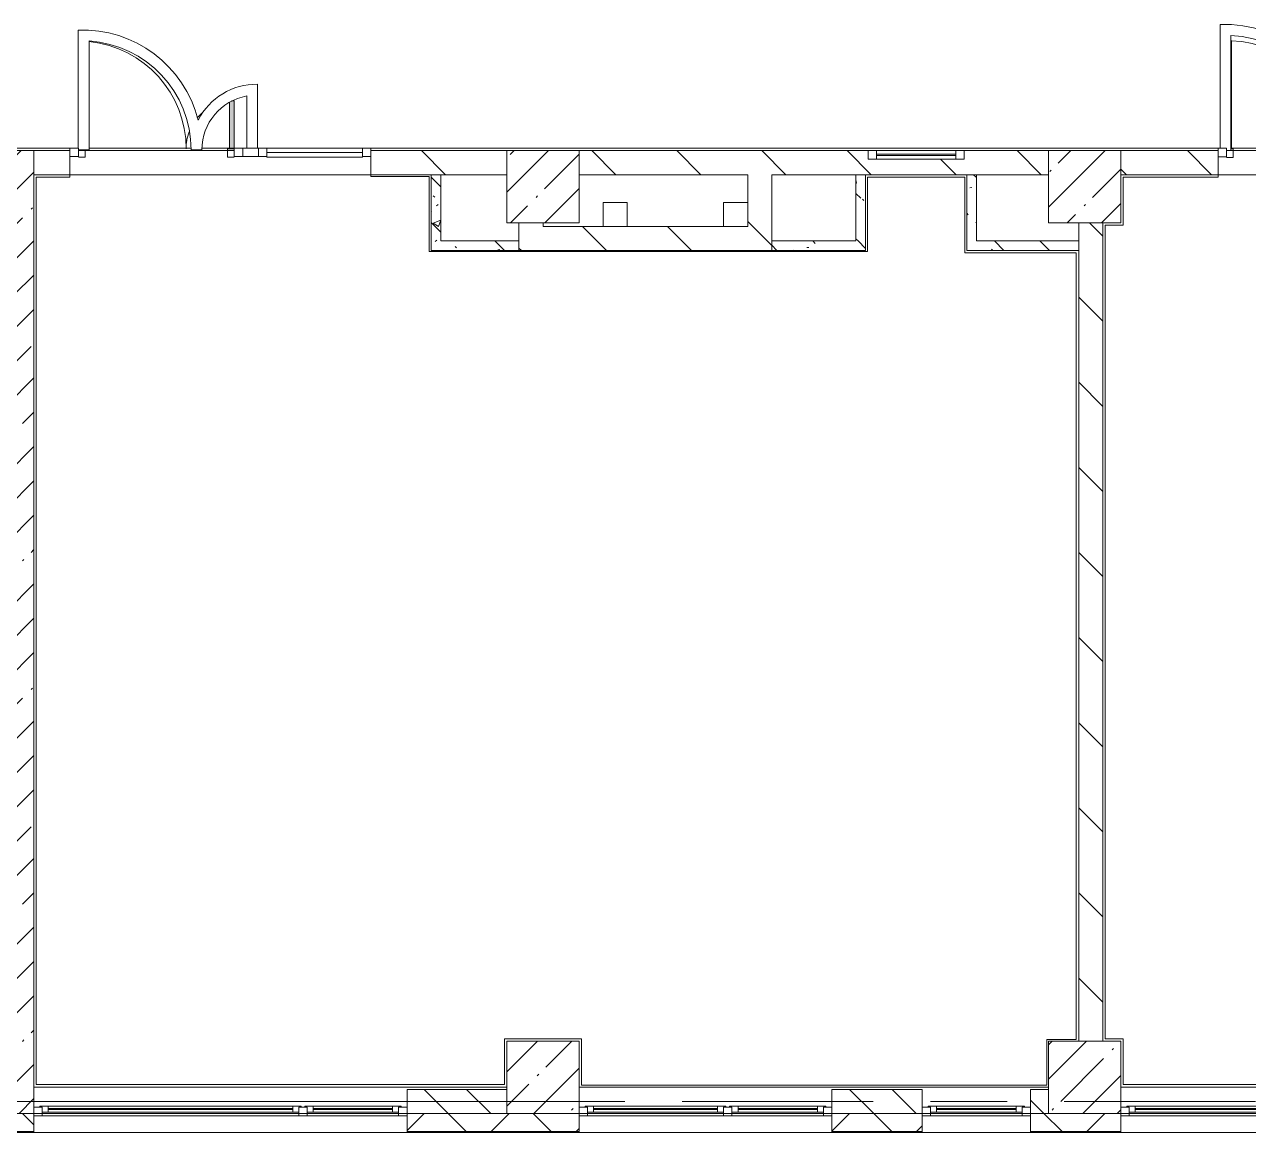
# Model space of a CAD drawing. Header units: millimetres. Extents: x 81682 to 274809, y -8553 to 29000.
# Drawn here: x 151451 to 161620, y -258 to 8948 of the extents above; entities that cross this region are included whole.
import ezdxf

# ---------------------------------------------------------------- set-up
doc = ezdxf.new("R2010")
doc.units = ezdxf.units.MM
doc.linetypes.add('Осевая', pattern=[3175, 635, -476.25, 1587.5, -476.25])
for name, color, linetype, lineweight, true_color in [('A-DETL-GENF-3', 7, 'Continuous', 5, 0xaaaaaa), ('A-DOOR-3', 7, 'Continuous', 5, 0xe2e2e2), ('A-DOOR-4', 7, 'Continuous', 5, 0xaaaaaa), ('A-FLOR-2', 7, 'Continuous', 5, 0xaaaaaa), ('I-WALL-4', 7, 'Continuous', 5, 0x787878)]:
    doc.layers.add(name, color=color, linetype=linetype, lineweight=lineweight, true_color=true_color)
for name, color, linetype, lineweight in [('A-GLAZ-3', 7, 'Continuous', 5), ('A-GLAZ-CURT-2', 7, 'Continuous', 5), ('A-GLAZ-CWMG-2', 7, 'Continuous', 5), ('A-WALL', 7, 'Continuous', 9), ('A-WALL-7', 7, 'Continuous', 5), ('I-WALL-2', 7, 'Continuous', 5), ('S-COLS-1', 7, 'Continuous', 5), ('Оси', 7, 'Continuous', 9), ('Оси-2', 7, 'Осевая', 9)]:
    doc.layers.add(name, color=color, linetype=linetype, lineweight=lineweight)
pattern_1 = [(135, (147798.7, 0), (-353.553, -353.553), [])]
pattern_2 = [(45, (147798.7, 0), (-285.123, 285.123), []), (45, (148083.8, 0), (-285.123, 285.123), [504.031, -100.806, 16.764, -84.042])]
pattern_3 = [(135, (147798.7, 0), (-377.17, -377.17), [533.4, -88.9, 17.78, -88.9]), (135, (147798.7, 376.94), (-377.17, -377.17), []), (50, (147798.7, 0), (637.645, -55.787), [66.675, -733.425]), (355, (147798.7, 0), (-123.35, 668.7), [53.34, -586.74]), (100.451, (147851.8, -4.65), (514.3, 612.908), [56.665, -623.315]), (46.184, (147798.7, 177.8), (948.776, -147.15), [100.01, -1100.14]), (96.636, (147877.8, 165.5), (830.91, 865.997), [85, -934.97]), (351.184, (147798.7, 177.8), (830.92, 865.99), [80.01, -880.11]), (21, (147887.6, 133.35), (530.65, -357.928), [66.675, -733.425]), (326, (147887.6, 133.35), (216.308, 644.658), [53.34, -586.74]), (71.451, (147931.8, 103.5), (746.96, 286.724), [56.665, -623.315]), (37.5, (147798.7, 0), (10.8105, 295.9426), [16.764, -562.864, 16.764, -578.866, -588.962]), (37.5, (147798.7, 0), (10.8105, 295.9426), [-1175.258, 16.764, -572.198]), (7.5, (147798.7, 0), (233.869, 350.632), [16.764, -322.834, 16.764, -549.529, -224.472]), (7.5, (147798.7, 0), (233.869, 350.632), [-905.891, 16.764, -207.708]), (327.5, (147600.44, 0), (474.568, -20.0513), [16.764, -205.486, 16.764, -676.656, -920.115]), (327.5, (147600.44, 0), (474.568, -20.0513), [-915.67, 16.764, -903.351]), (317.5, (147511.54, 0), (518.452, 88.993), [16.764, -272.161, 16.764, -443.738, -653.415]), (317.5, (147511.54, 0), (518.452, 88.993), [-749.427, 16.764, -636.65])]

# ---------------------------------------------------------------- blocks, each defined once
blk = doc.blocks.new('120_Окно_СКБ_2Ст - 120_Окно_СКБ_2Ст 3100х2500 _мал_ створка слева-2_-22446420-3_7_3_птичка')
at = {"layer": 'A-GLAZ-3'}
for p, q in [((-1550, -127), (-1550, -57)), ((-1550, -57), (-1480, -57)), ((1550, -57), (-1550, -57)), ((-1480, -57), (-1480, -127)), ((-720, -87), (-1480, -87)), ((-1480, -87), (-1480, -127)), ((-1430, -137), (-1430, -87)), ((-770, -137), (-770, -87)), ((-720, -127), (-720, -57)), ((-720, -57), (-650, -57)), ((-720, -127), (-720, -87)), ((-650, -57), (-650, -127)), ((1480, -87), (-650, -87)), ((-650, -87), (-650, -127)), ((-600, -137), (-600, -87)), ((1430, -137), (1430, -87)), ((1480, -127), (1480, -57)), ((1480, -57), (1550, -57)), ((1480, -127), (1480, -87)), ((1550, -57), (1550, -127)), ((-1480, -127), (-1550, -127)), ((-1550, -127), (-1500, -127)), ((-1480, -127), (-1500, -127)), ((-1500, -127), (-1500, -137)), ((-1500, -137), (-700, -137)), ((-700, -137), (-1500, -137)), ((-1430, -107), (-770, -107)), ((-770, -117), (-1430, -117)), ((-650, -127), (-720, -127)), ((-700, -127), (-720, -127)), ((-700, -127), (-670, -127)), ((-700, -137), (-700, -127)), ((-650, -127), (-670, -127)), ((-670, -127), (-670, -137)), ((-670, -137), (1500, -137)), ((1500, -137), (-670, -137)), ((-600, -107), (1430, -107)), ((1430, -117), (-600, -117)), ((1550, -127), (1480, -127)), ((1500, -127), (1480, -127)), ((1500, -127), (1550, -127)), ((1500, -137), (1500, -127))]:
    blk.add_line(p, q, dxfattribs=at)
blk = doc.blocks.new('120_Окно_СКБ_2Ст - 120_Окно_СКБ_2Ст 2100х2500 _мал створка СЛЕВА_-22446485-3_7_3_птичка')
at = {"layer": 'A-GLAZ-3'}
for p, q in [((-1050, -127), (-1050, -57)), ((-1050, -57), (-980, -57)), ((1050, -57), (-1050, -57)), ((-980, -57), (-980, -127)), ((-220, -87), (-980, -87)), ((-980, -87), (-980, -127)), ((-930, -137), (-930, -87)), ((-270, -137), (-270, -87)), ((-220, -127), (-220, -57)), ((-220, -57), (-150, -57)), ((-220, -127), (-220, -87)), ((-150, -57), (-150, -127)), ((980, -87), (-150, -87)), ((-150, -87), (-150, -127)), ((-100, -137), (-100, -87)), ((930, -137), (930, -87)), ((980, -127), (980, -57)), ((980, -57), (1050, -57)), ((980, -127), (980, -87)), ((1050, -57), (1050, -127)), ((-980, -127), (-1050, -127)), ((-1050, -127), (-1000, -127)), ((-980, -127), (-1000, -127)), ((-1000, -127), (-1000, -137)), ((-1000, -137), (-200, -137)), ((-200, -137), (-1000, -137)), ((-930, -107), (-270, -107)), ((-270, -117), (-930, -117)), ((-150, -127), (-220, -127)), ((-200, -127), (-220, -127)), ((-200, -127), (-170, -127)), ((-200, -137), (-200, -127)), ((-150, -127), (-170, -127)), ((-170, -127), (-170, -137)), ((-170, -137), (1000, -137)), ((1000, -137), (-170, -137)), ((-100, -107), (930, -107)), ((930, -117), (-100, -117)), ((1050, -127), (980, -127)), ((1000, -127), (980, -127)), ((1000, -127), (1050, -127)), ((1000, -137), (1000, -127))]:
    blk.add_line(p, q, dxfattribs=at)
blk = doc.blocks.new('120_Окно_СКБ_1Ст - 120_Окно_СКБ_1Ст 900х2500_h_-22445987-3_7_3_птичка')
at = {"layer": 'A-GLAZ-3'}
for p, q in [((-450, -127), (-450, -57)), ((-450, -57), (-380, -57)), ((450, -57), (-450, -57)), ((-380, -57), (-380, -127)), ((380, -87), (-380, -87)), ((-380, -87), (-380, -127)), ((-330, -137), (-330, -87)), ((330, -137), (330, -87)), ((380, -127), (380, -57)), ((380, -57), (450, -57)), ((380, -127), (380, -87)), ((450, -57), (450, -127)), ((-380, -127), (-450, -127)), ((-450, -127), (-400, -127)), ((-380, -127), (-400, -127)), ((-400, -127), (-400, -137)), ((-400, -137), (400, -137)), ((400, -137), (-400, -137)), ((-330, -107), (330, -107)), ((330, -117), (-330, -117)), ((450, -127), (380, -127)), ((400, -127), (380, -127)), ((400, -127), (450, -127)), ((400, -137), (400, -127))]:
    blk.add_line(p, q, dxfattribs=at)
blk = doc.blocks.new('120_Окно_СКБ_2Ст - 120_Окно_СКБ_2Ст 2100х2500 _мал створка СЛЕВА_-V71-3_7_3_птичка')
at = {"layer": 'A-GLAZ-3'}
for p, q in [((-1050, -127), (-1050, -57)), ((-1050, -57), (-980, -57)), ((1050, -57), (-1050, -57)), ((-980, -57), (-980, -127)), ((-220, -87), (-980, -87)), ((-980, -87), (-980, -127)), ((-930, -137), (-930, -87)), ((-270, -137), (-270, -87)), ((-220, -127), (-220, -57)), ((-220, -57), (-150, -57)), ((-220, -127), (-220, -87)), ((-150, -57), (-150, -127)), ((980, -87), (-150, -87)), ((-150, -87), (-150, -127)), ((-100, -137), (-100, -87)), ((930, -137), (930, -87)), ((980, -127), (980, -57)), ((980, -57), (1050, -57)), ((980, -127), (980, -87)), ((1050, -57), (1050, -127)), ((-980, -127), (-1050, -127)), ((-1050, -127), (-1000, -127)), ((-980, -127), (-1000, -127)), ((-1000, -127), (-1000, -137)), ((-1000, -137), (-200, -137)), ((-200, -137), (-1000, -137)), ((-930, -107), (-270, -107)), ((-270, -117), (-930, -117)), ((-150, -127), (-220, -127)), ((-200, -127), (-220, -127)), ((-200, -127), (-170, -127)), ((-200, -137), (-200, -127)), ((-150, -127), (-170, -127)), ((-170, -127), (-170, -137)), ((-170, -137), (1000, -137)), ((1000, -137), (-170, -137)), ((-100, -107), (930, -107)), ((930, -117), (-100, -117)), ((1050, -127), (980, -127)), ((1000, -127), (980, -127)), ((1000, -127), (1050, -127)), ((1000, -137), (1000, -127))]:
    blk.add_line(p, q, dxfattribs=at)
blk = doc.blocks.new('BSC_Колонна _Прямоугольная - 600х600-V170-3_7_3_птичка')
at = {"layer": 'S-COLS-1'}
h = blk.add_hatch(dxfattribs=at)
h.set_pattern_fill('FP_141', color=256, style=0, pattern_type=2)
h.set_pattern_definition([(45, (-7960, -7600), (-285.123, 285.123), []), (45, (-7674.88, -7600), (-285.123, 285.123), [504.031, -100.806, 16.764, -84.042])])
h.paths.add_polyline_path([(-300, -300), (300, -300), (300, 300), (-300, 300)])
for p, q in [((300, 300), (-300, 300)), ((-300, 300), (-300, -300)), ((300, -300), (300, 300)), ((-300, -300), (300, -300))]:
    blk.add_line(p, q, dxfattribs=at)
blk = doc.blocks.new('BSC_Колонна _Прямоугольная - 600х600-20441433-3_7_3_птичка')
at = {"layer": 'S-COLS-1'}
h = blk.add_hatch(dxfattribs=at)
h.set_pattern_fill('FP_149', color=256, style=0, pattern_type=2)
h.set_pattern_definition([(45, (-12460, -7600), (-285.123, 285.123), []), (45, (-12174.88, -7600), (-285.123, 285.123), [504.031, -100.806, 16.764, -84.042])])
h.paths.add_polyline_path([(-300, -300), (300, -300), (300, 300), (-300, 300), (-300, 150)])
for p, q in [((300, 300), (-300, 300)), ((-300, 300), (-300, -300)), ((300, -300), (300, 300)), ((-300, -300), (300, -300))]:
    blk.add_line(p, q, dxfattribs=at)
blk = doc.blocks.new('Прямоугольный импост - 50 x 70 мм-V208-3_7_3_птичка')
at = {"layer": 'A-GLAZ-CWMG-2'}
for p, q in [((-70, 35), (0, 35)), ((-70, -35), (-70, 35)), ((0, 35), (0, -35)), ((0, -35), (-70, -35))]:
    blk.add_line(p, q, dxfattribs=at)
blk = doc.blocks.new('Дверь_Витражная_остекление_ - ДВН_ДАО_Главный вход_1200 в свету-V209-3_7_3_птичка')
at = {"layer": 'A-DOOR-3'}
blk.add_hatch(color=256, dxfattribs=at).paths.add_polyline_path([(626, 30), (647, 35), (647, 430), (635, 430), (607, 416), (607, 30), (620, 30)])
at = {"layer": 'A-DETL-GENF-3'}
for p, q in [((607, 416), (607, 30)), ((647, 430), (635, 430)), ((647, 35), (647, 430)), ((-592, -40), (-592, 23)), ((592, -40), (592, 30)), ((592, 30), (647, 30)), ((607, 30), (647, 30)), ((-647, -40), (-592, -40)), ((647, -40), (592, -40))]:
    blk.add_line(p, q, dxfattribs=at)
at = {"layer": 'A-DOOR-4'}
blk.add_line((647, 430), (647, 35), dxfattribs=at)
for centre, radius, start, end in [((-647, 30), 895, 360, 84.2645), ((647, 30), 400, 90, 93.429), ((647, 30), 400, 132.2351, 140.3871), ((647, 30), 400, 159.4182, 180)]:
    blk.add_arc(centre, radius, start, end, dxfattribs=at)
blk = doc.blocks.new('Системная панель - Стемалит - 40мм-32257327-3_7_3_птичка')
at = {"layer": 'A-GLAZ-CURT-2'}
for p, q in [((65, 35), (-65, 35)), ((-65, 35), (-65, -35)), ((65, -35), (65, 35)), ((-65, -35), (65, -35))]:
    blk.add_line(p, q, dxfattribs=at)
blk = doc.blocks.new('Прямоугольный импост - 50 x 70 мм-31687886-3_7_3_птичка')
at = {"layer": 'A-GLAZ-CWMG-2'}
for p, q in [((-35, 35), (35, 35)), ((-35, -35), (-35, 35)), ((35, 35), (35, -35)), ((35, -35), (-35, -35))]:
    blk.add_line(p, q, dxfattribs=at)
blk = doc.blocks.new('Прямоугольный импост - 50 x 70 мм-31701779-3_7_3_птичка')
at = {"layer": 'A-GLAZ-CWMG-2'}
for p, q in [((0, 35), (-70, 35)), ((-70, 35), (-70, -35)), ((0, -35), (0, 35)), ((-70, -35), (0, -35))]:
    blk.add_line(p, q, dxfattribs=at)
blk = doc.blocks.new('Системная панель - Стекло - 40мм-V210-3_7_3_птичка')
at = {"layer": 'A-GLAZ-CURT-2'}
for p, q in [((397.5, 0), (-397.5, 0)), ((-397.5, 0), (-397.5, -40)), ((397.5, -40), (397.5, 0)), ((-397.5, -40), (397.5, -40))]:
    blk.add_line(p, q, dxfattribs=at)
blk = doc.blocks.new('Прямоугольный импост - 50 x 70 мм-31702100-3_7_3_птичка')
at = {"layer": 'A-GLAZ-CWMG-2'}
for p, q in [((-35, 35), (35, 35)), ((-35, -35), (-35, 35)), ((35, 35), (35, -35)), ((35, -35), (-35, -35))]:
    blk.add_line(p, q, dxfattribs=at)
blk = doc.blocks.new('Прямоугольный импост - 50 x 70 мм-31720914-3_7_3_птичка')
at = {"layer": 'A-GLAZ-CWMG-2'}
blk.add_line((32940, 7920), (32145, 7920), dxfattribs=at)
blk = doc.blocks.new('Дверь_Витражная_остекление_ - ДВН_ДАО_Главный вход_1200 в свету Д-22 _п_-31928779-3_7_3_птичка')
at = {"layer": 'A-DOOR-3'}
for points in [[(-615, 30), (-610, 30), (-615, 930)], [(610, 384), (650, 388), (650, 430), (610, 430), (610, 388)]]:
    blk.add_hatch(color=256, dxfattribs=at).paths.add_polyline_path(points)
at = {"layer": 'A-DETL-GENF-3'}
for p, q in [((-610, 30), (-610, 930)), ((650, 430), (610, 430)), ((610, 430), (610, 384)), ((650, 387), (650, 430)), ((-595, 30), (-615, 30)), ((-595, -40), (-595, 30)), ((595, -40), (595, 16)), ((-650, -40), (-595, -40)), ((650, -40), (595, -40))]:
    blk.add_line(p, q, dxfattribs=at)
at = {"layer": 'A-DOOR-4'}
blk.add_line((650, 430), (650, 387), dxfattribs=at)
for centre, radius, start, end in [((-650, 30), 900, 360, 87.7416), ((650, 30), 400, 90, 140.1159), ((650, 30), 400, 158.7261, 180)]:
    blk.add_arc(centre, radius, start, end, dxfattribs=at)
blk = doc.blocks.new('120_Окно_СКБ_1Ст - 120_Окно_СКБ_1Ст 400х800 EI30-24230873-3_7_3_птичка')
at = {"layer": 'A-GLAZ-3'}
for p, q in [((-400, 30), (-400, 100)), ((-400, 100), (-330, 100)), ((400, 100), (-400, 100)), ((-330, 30), (-400, 30)), ((-400, 30), (400, 30)), ((-330, 100), (-330, 30)), ((330, 70), (-330, 70)), ((330, 60), (-330, 60)), ((330, 30), (330, 100)), ((330, 100), (400, 100)), ((400, 30), (330, 30)), ((400, 100), (400, 30))]:
    blk.add_line(p, q, dxfattribs=at)

msp = doc.modelspace()

# ---------------------------------------------------------------- hatches: boundary and pattern name
at = {"layer": 'A-WALL-7'}
h = msp.add_hatch(dxfattribs=at)
h.set_pattern_fill('FP_77', color=256, style=0, pattern_type=2)
h.set_pattern_definition([(135, (147798.7, 0), (-176.7767, -176.7767), [])])
h.paths.add_polyline_path([(213057.4, -100), (213208.7, -100), (213208.7, 100), (212958.7, 100), (212958.7, -100)])
h.paths.add_polyline_path([(202803.2, -100), (203308.7, -100), (203308.7, 100), (202558.7, 100), (202558.7, -100)])
h.paths.add_polyline_path([(204708.7, -100), (205608.7, -100), (205608.7, 100), (204708.7, 100), (204708.7, -52.2)])
h.paths.add_polyline_path([(212058.7, -100), (212058.7, 100), (211508.7, 100), (211508.7, -100)])
h.paths.add_polyline_path([(209208.7, -100), (209408.7, -100), (209408.7, 100), (209208.7, 100), (209208.7, 42.9)])
h.paths.add_polyline_path([(191616.7, -100), (192108.7, -100), (192108.7, 100), (191208.7, 100), (191208.7, -100)])
h.paths.add_polyline_path([(195958.7, -100), (195958.7, 100), (195708.7, 100), (195708.7, -100)])
h.paths.add_polyline_path([(198808.7, -100), (198808.7, 100), (198058.7, 100), (198058.7, -100)])
h.paths.add_polyline_path([(190458.7, -100), (190708.7, -100), (190708.7, 100), (190458.7, 100)])
h.paths.add_polyline_path([(200208.7, -100), (200458.7, -100), (200458.7, 100), (200208.7, 100), (200208.7, 33.3)])
h.paths.add_polyline_path([(189558.7, -100), (189558.7, 100), (188938.7, 100), (188938.7, -100)])
h.paths.add_polyline_path([(181668.7, -100), (181668.7, 100), (181408.7, 100), (181408.7, -100)])
h.paths.add_polyline_path([(186338.7, -100), (186338.7, 100), (186288.7, 100), (186288.7, -100)])
h.paths.add_polyline_path([(177608.4, -100), (177781.5, -100), (177781.5, 100), (177608.4, 100), (177608.4, 55.2)])
h.paths.add_polyline_path([(185788.7, -100), (185788.7, 100), (185221.7, 100), (185221.7, -100)])
h.paths.add_polyline_path([(179498.1, -100), (179908.7, -100), (179908.7, 100), (178681.5, 100), (178681.5, -100)])
h.paths.add_polyline_path([(183768.7, -100), (184321.7, -100), (184321.7, 100), (183768.7, 100)])
h.paths.add_polyline_path([(170308.7, -100), (170508.7, -100), (170508.7, 100), (170308.7, 100), (170308.7, 63.6)])
h.paths.add_polyline_path([(172608.7, -100), (173358.7, -100), (173358.7, 100), (172608.7, 100)])
h.paths.add_polyline_path([(163408.7, -100), (163408.7, 100), (162658.7, 100), (162658.7, -100)])
h.paths.add_polyline_path([(169408.7, -100), (169708.7, -100), (169708.7, 100), (169408.7, 100)])
h.paths.add_polyline_path([(164308.7, -100), (165058.7, -100), (165058.7, 100), (164308.7, 100)])
h.paths.add_polyline_path([(167379.4, -100), (168508.7, -100), (168508.7, 100), (167158.7, 100), (167158.7, -100)])
h.paths.add_polyline_path([(174208.4, -100), (174208.4, 100), (173958.7, 100), (173958.7, -100)])
h.paths.add_polyline_path([(154628.7, -100), (155458.7, -100), (155458.7, 100), (154628.7, 100)])
h.paths.add_polyline_path([(158908.7, -100), (158908.7, 100), (158158.4, 100), (158158.4, -100)])
h.paths.add_polyline_path([(159921.8, -100), (159958.7, -100), (159958.7, 100), (159808.7, 100), (159808.7, -100)])
h = msp.add_hatch(dxfattribs=at)
h.set_pattern_fill('FP_79', color=256, style=0, pattern_type=2)
h.set_pattern_definition([(45, (147798.7, 0), (-353.5534, 353.5534), []), (135, (147798.7, 0), (-353.5534, -353.5534), [])])
h.paths.add_polyline_path([(202803.2, -250), (203308.7, -250), (203308.7, -100), (202558.7, -100), (202558.7, -250)])
h.paths.add_polyline_path([(204425.8, -250), (204425.8, -100), (204208.7, -100), (204208.7, -250)])
h.paths.add_polyline_path([(192108.7, -250), (192108.7, -100), (190458.7, -100), (190458.7, -250), (191616.7, -250)])
h.paths.add_polyline_path([(195958.7, -250), (195958.7, -100), (195208.7, -100), (195208.7, -250), (195708.7, -250)])
h.paths.add_polyline_path([(188938.7, -250), (189558.7, -250), (189558.7, -100), (188938.7, -100)])
h.paths.add_polyline_path([(200458.7, -250), (200458.7, -100), (199708.7, -100), (199708.7, -250), (200006.6, -250)])
h.paths.add_polyline_path([(198058.7, -250), (198808.7, -250), (198808.7, -100), (198058.7, -100)])
h.paths.add_polyline_path([(179498.1, -250), (179908.7, -250), (179908.7, -100), (178681.5, -100), (178681.5, -250)])
h.paths.add_polyline_path([(186838.7, -250), (186838.7, -100), (185221.7, -100), (185221.7, -250), (186023.5, -250)])
h.paths.add_polyline_path([(180808.7, -250), (181668.7, -250), (181668.7, -100), (180808.7, -100)])
h.paths.add_polyline_path([(183768.7, -250), (184321.7, -250), (184321.7, -100), (183768.7, -100)])
h.paths.add_polyline_path([(177781.5, -250), (177781.5, -100), (177008.4, -100), (177008.4, -250), (177633.7, -250)])
h.paths.add_polyline_path([(173904.9, -250), (174208.4, -250), (174208.4, -100), (172608.7, -100), (172608.7, -250), (172972.6, -250)])
h.paths.add_polyline_path([(170308.7, -250), (170508.7, -250), (170508.7, -100), (169408.7, -100), (169408.7, -250), (170176, -250)])
h.paths.add_polyline_path([(168508.7, -250), (168508.7, -100), (167158.7, -100), (167158.7, -250), (167379.4, -250)])
h.paths.add_polyline_path([(162658.7, -250), (163408.7, -250), (163408.7, -100), (162658.7, -100)])
h.paths.add_polyline_path([(165058.7, -250), (165058.7, -100), (164308.7, -100), (164308.7, -250), (164582.8, -250)])
h.paths.add_polyline_path([(159808.7, -250), (160558.7, -250), (160558.7, -100), (159808.7, -100)])
h.paths.add_polyline_path([(154628.7, -250), (156058.4, -250), (156058.4, -100), (154628.7, -100)])
h.paths.add_polyline_path([(151528.7, -250), (151528.7, -100), (147538.7, -100), (147538.7, -250), (150599.8, -250)])
h.paths.add_polyline_path([(158908.7, -250), (158908.7, -100), (158158.4, -100), (158158.4, -250)])
at = {"layer": 'I-WALL-2'}
h = msp.add_hatch(dxfattribs=at)
h.set_pattern_fill('FP_75', color=256, style=0, pattern_type=2)
h.set_pattern_definition(pattern_2)
h.paths.add_polyline_path([(151528.7, -100), (151528.7, 7900), (151308.7, 7900), (151308.7, -100)])
h = msp.add_hatch(dxfattribs=at)
h.set_pattern_fill('FP_78', color=256, style=0, pattern_type=2)
h.set_pattern_definition(pattern_1)
h.paths.add_polyline_path([(164458.7, 7700), (164458.7, 7900), (162808, 7900), (162808, 7700), (164008.7, 7700)])
h.paths.add_polyline_path([(155458.7, 7700), (155458.7, 7900), (154328.7, 7900), (154328.7, 7700), (154909.7, 7700)])
h.paths.add_polyline_path([(156058.7, 7700), (159958.7, 7700), (159958.7, 7900), (159258.7, 7900), (159258.7, 7830), (158458.7, 7830), (158458.7, 7900), (156058.7, 7900), (156058.7, 7789.5)])
h.paths.add_polyline_path([(161368, 7700), (161368, 7900), (160558.7, 7900), (160558.7, 7700)])
h.paths.add_polyline_path([(151532, 7700), (151828.7, 7700), (151828.7, 7900), (151528.7, 7900), (151528.7, 7700)])
h = msp.add_hatch(dxfattribs=at)
h.set_pattern_fill('FP_78', color=256, style=0, pattern_type=2)
h.set_pattern_definition(pattern_1)
h.paths.add_polyline_path([(157658.7, 7070), (157658.7, 7700), (157458.7, 7700), (157458.7, 7070)])
h = msp.add_hatch(dxfattribs=at)
h.set_pattern_fill('FP_78', color=256, style=0, pattern_type=2)
h.set_pattern_definition(pattern_1)
h.paths.add_polyline_path([(155758.7, 7070), (155758.7, 7300), (155558.7, 7300), (155558.7, 7070)])
h = msp.add_hatch(dxfattribs=at)
h.set_pattern_fill('FP_78', color=256, style=0, pattern_type=2)
h.set_pattern_definition(pattern_1)
h.paths.add_polyline_path([(157458.7, 7070), (157458.7, 7270), (155758.7, 7270), (155758.7, 7070), (156193, 7070)])
h = msp.add_hatch(dxfattribs=at)
h.set_pattern_fill('FP_78', color=256, style=0, pattern_type=2)
h.set_pattern_definition(pattern_1)
h.paths.add_polyline_path([(160208.7, 500), (160408.7, 500), (160408.7, 7300), (160208.7, 7300), (160208.7, 808.9)])
at = {"layer": 'I-WALL-4'}
h = msp.add_hatch(dxfattribs=at)
h.set_pattern_fill('FP_84', color=256, style=0, pattern_type=2)
h.set_pattern_definition(pattern_3)
h.paths.add_polyline_path([(154909.7, 7070), (154909.7, 7700), (154829.7, 7700), (154829.7, 7070)])
h = msp.add_hatch(dxfattribs=at)
h.set_pattern_fill('FP_84', color=256, style=0, pattern_type=2)
h.set_pattern_definition(pattern_3)
h.paths.add_polyline_path([(158438.7, 7150), (158438.7, 7700), (158358.7, 7700), (158358.7, 7150)])
h = msp.add_hatch(dxfattribs=at)
h.set_pattern_fill('FP_84', color=256, style=0, pattern_type=2)
h.set_pattern_definition(pattern_3)
h.paths.add_polyline_path([(159358.7, 7070), (159358.7, 7700), (159278.7, 7700), (159278.7, 7070)])
h = msp.add_hatch(dxfattribs=at)
h.set_pattern_fill('FP_84', color=256, style=0, pattern_type=2)
h.set_pattern_definition(pattern_3)
h.paths.add_polyline_path([(155558.7, 7070), (155558.7, 7150), (154909.7, 7150), (154909.7, 7070)])
h = msp.add_hatch(dxfattribs=at)
h.set_pattern_fill('FP_84', color=256, style=0, pattern_type=2)
h.set_pattern_definition(pattern_3)
h.paths.add_polyline_path([(157658.7, 7070), (158438.7, 7070), (158438.7, 7150), (157658.7, 7150)])
h = msp.add_hatch(dxfattribs=at)
h.set_pattern_fill('FP_84', color=256, style=0, pattern_type=2)
h.set_pattern_definition(pattern_3)
h.paths.add_polyline_path([(160208.7, 7070), (160208.7, 7150), (159358.7, 7150), (159358.7, 7070), (159921.8, 7070)])
at = {"layer": 'S-COLS-1'}
h = msp.add_hatch(dxfattribs=at)
h.set_pattern_fill('FP_75', color=256, style=0, pattern_type=2)
h.set_pattern_definition(pattern_2)
h.paths.add_polyline_path([(156058.7, -100), (156058.7, 500), (155458.7, 500), (155458.7, -100)])
h = msp.add_hatch(dxfattribs=at)
h.set_pattern_fill('FP_75', color=256, style=0, pattern_type=2)
h.set_pattern_definition(pattern_2)
h.paths.add_polyline_path([(159958.7, -100), (160558.7, -100), (160558.7, 500), (159958.7, 500), (159958.7, 100)])

# ---------------------------------------------------------------- linework, layer by layer
at = {"layer": 'A-FLOR-2'}
for p, q in [((151896.8, 8902), (151896.8, 7920)), ((161382.9, 8947.1), (161382.9, 7919)), ((161472.9, 7900), (161472.9, 8856.8)), ((151986.8, 7907.6), (151986.8, 8810.8)), ((153386, 7920), (153386, 8451.5)), ((153298.5, 8354.4), (153298.5, 7920)), ((151108.7, 7920), (151828.7, 7920)), ((151898.7, 7907.6), (151986.8, 7907.6)), ((151986.8, 7920), (152834.4, 7920)), ((152835.1, 7907.6), (152925.1, 7907.6)), ((152926.1, 7920), (153193.7, 7920)), ((161382.9, 7920), (154328.7, 7920)), ((161438, 7900), (161472.9, 7900)), ((161472.9, 7920), (162379.9, 7920)), ((151828.7, 7680), (151548.7, 7680)), ((151548.7, 7680), (151548.7, 140.5)), ((151828.7, 7700), (151828.7, 7680)), ((154328.7, 7685.5), (154328.7, 7700)), ((154813.7, 7685.5), (154328.7, 7685.5)), ((154813.7, 7060.5), (154813.7, 7685.5)), ((159263.7, 7680.5), (158453.7, 7680.5)), ((158453.7, 7680.5), (158453.7, 7060.5)), ((159263.7, 7050.5), (159263.7, 7680.5)), ((161368, 7680), (160578.7, 7680)), ((160578.7, 7680), (160578.7, 7280)), ((161368, 7700), (161368, 7680)), ((156258.7, 7470), (156458.7, 7470)), ((156258.7, 7270), (156258.7, 7470)), ((156458.7, 7470), (156458.7, 7270)), ((157258.7, 7470), (157458.7, 7470)), ((157258.7, 7270), (157258.7, 7470)), ((160578.7, 7280), (160428.7, 7280)), ((160428.7, 7280), (160428.7, 520)), ((158453.7, 7060.5), (154813.7, 7060.5)), ((160188.7, 7050.5), (159263.7, 7050.5)), ((160188.7, 515.5), (160188.7, 7050.5)), ((155438.7, 140.5), (155438.7, 520.5)), ((155438.7, 520.5), (156078.7, 520.5)), ((156078.7, 520.5), (156078.7, 135.5)), ((159943.7, 135.5), (159943.7, 515.5)), ((159943.7, 515.5), (160188.7, 515.5)), ((160428.7, 520), (160578.7, 520)), ((160578.7, 520), (160578.7, 140)), ((151548.7, 140.5), (155438.7, 140.5)), ((156078.7, 135.5), (159943.7, 135.5)), ((160578.7, 140), (164438.7, 140))]:
    msp.add_line(p, q, dxfattribs=at)
for centre, radius, start, end in [((151930.1, 7907.6), 995, 14.33829, 91.91881), ((161426, 7903), 1045, 11.78406, 92.36409), ((161426, 7903), 955, 359.82001, 87.18541), ((151930.1, 7907.6), 905, 360, 86.40894), ((153379.1, 7907.6), 544, 89.27649, 153.06648), ((153379.1, 7907.6), 454, 100.22924, 180)]:
    msp.add_arc(centre, radius, start, end, dxfattribs=at)
at = {"layer": 'A-WALL'}
for p, q in [((151528.7, 7900), (151528.7, 7700)), ((154909.7, 7700), (154829.7, 7700)), ((158438.7, 7700), (158358.7, 7700)), ((159358.7, 7700), (159278.7, 7700)), ((155558.7, 7070), (155558.7, 7150)), ((157658.7, 7150), (157658.7, 7070)), ((160208.7, 7070), (160208.7, 7150)), ((154628.7, -100), (155458.7, -100)), ((158158.4, -100), (158908.7, -100)), ((159808.7, -100), (159958.7, -100)), ((147535.7, -253), (151528.7, -253)), ((147538.7, -250), (151528.7, -250)), ((154628.7, -250), (156058.4, -250)), ((154628.7, -253), (156058.4, -253)), ((158158.4, -250), (158908.7, -250)), ((158158.4, -253), (158908.7, -253)), ((159808.7, -250), (160558.7, -250)), ((159808.7, -253), (160558.7, -253))]:
    msp.add_line(p, q, dxfattribs=at)
at = {"layer": 'A-WALL-7'}
for p, q in [((155458.7, 100), (154628.7, 100)), ((154628.7, 100), (154628.7, -258)), ((155458.7, -100), (155458.7, 100)), ((158908.7, 100), (158158.4, 100)), ((158158.4, 100), (158158.4, -258)), ((158908.7, -258), (158908.7, 100)), ((159958.7, 100), (159808.7, 100)), ((159808.7, 100), (159808.7, -258)), ((159958.7, -100), (159958.7, 100)), ((154628.7, -100), (147688.7, -100)), ((151528.7, -258), (151528.7, -100)), ((156058.4, -100), (155458.7, -100)), ((156058.4, -258), (156058.4, -100)), ((156058.7, -100), (158158.4, -100)), ((158908.7, -100), (159808.7, -100)), ((159958.7, -100), (160558.7, -100)), ((160558.7, -258), (160558.7, -100)), ((147530.7, -258), (163408.7, -258))]:
    msp.add_line(p, q, dxfattribs=at)
at = {"layer": 'I-WALL-2'}
for p, q in [((151828.7, 7900), (151138.7, 7900)), ((151828.7, 7700), (151828.7, 7900)), ((151898.7, 7900), (153193.7, 7900)), ((155458.7, 7900), (154328.7, 7900)), ((154328.7, 7900), (154328.7, 7700)), ((158458.7, 7900), (156058.7, 7900)), ((159958.7, 7900), (159258.7, 7900)), ((161368, 7900), (160558.7, 7900)), ((161368, 7700), (161368, 7900)), ((161472.9, 7900), (162381, 7900)), ((154829.7, 7700), (151528.7, 7700)), ((151528.7, -100), (151528.7, 7700)), ((154829.7, 7700), (154829.7, 7070)), ((154909.7, 7700), (155458.7, 7700)), ((154909.7, 7150), (154909.7, 7700)), ((156058.7, 7700), (157458.7, 7700)), ((157458.7, 7700), (157458.7, 7270)), ((157658.7, 7700), (158358.7, 7700)), ((157658.7, 7150), (157658.7, 7700)), ((158358.7, 7700), (158358.7, 7150)), ((158438.7, 7700), (159278.7, 7700)), ((158438.7, 7070), (158438.7, 7700)), ((159278.7, 7700), (159278.7, 7070)), ((159358.7, 7700), (159958.7, 7700)), ((159358.7, 7150), (159358.7, 7700)), ((163928.7, 7700), (160558.7, 7700)), ((155558.7, 7300), (155558.7, 7150)), ((155758.7, 7270), (155758.7, 7300)), ((157458.7, 7270), (155758.7, 7270)), ((160208.7, 7300), (160208.7, 7150)), ((160408.7, 500), (160408.7, 7300)), ((155558.7, 7150), (154909.7, 7150)), ((158358.7, 7150), (157658.7, 7150)), ((160208.7, 7150), (159358.7, 7150)), ((154829.7, 7070), (158438.7, 7070)), ((159278.7, 7070), (160208.7, 7070)), ((160208.7, 7070), (160208.7, 500)), ((160208.7, 500), (160408.7, 500)), ((151528.7, 120), (155458.7, 120)), ((156058.7, 120), (159958.7, 120)), ((160558.7, 120), (164458.7, 120)), ((162658.7, -100), (160558.7, -100))]:
    msp.add_line(p, q, dxfattribs=at)
at = {"layer": 'S-COLS-1'}
for p, q in [((156058.7, 500), (155458.7, 500)), ((155458.7, 500), (155458.7, 100)), ((156058.7, -100), (156058.7, 500)), ((160208.7, 500), (159958.7, 500)), ((159958.7, 500), (159958.7, 100)), ((160408.7, 500), (160208.7, 500)), ((160558.7, 500), (160408.7, 500)), ((160558.7, -100), (160558.7, 500)), ((155458.7, 100), (155458.7, -100)), ((159958.7, 100), (159958.7, -100)), ((155458.7, -100), (156058.7, -100)), ((159958.7, -100), (160558.7, -100))]:
    msp.add_line(p, q, dxfattribs=at)
at = {"layer": 'Оси'}
msp.add_line((143303.2, 0), (155803.2, 0), dxfattribs=at)
at = {"layer": 'Оси-2'}
msp.add_line((155803.2, 0), (174058.7, 0), dxfattribs=at)

# ---------------------------------------------------------------- block references
at = {"layer": 'A-DOOR-4'}
for name, p in [('Дверь_Витражная_остекление_ - ДВН_ДАО_Главный вход_1200 в свету-V209-3_7_3_птичка', (152546.2, 7885)), ('Дверь_Витражная_остекление_ - ДВН_ДАО_Главный вход_1200 в свету Д-22 _п_-31928779-3_7_3_птичка', (162088, 7884))]:
    msp.add_blockref(name, p, dxfattribs=at)
at = {"layer": 'A-GLAZ-3'}
msp.add_blockref('120_Окно_СКБ_1Ст - 120_Окно_СКБ_1Ст 400х800 EI30-24230873-3_7_3_птичка', (158858.7, 7800), dxfattribs=at)
at = {"layer": 'A-GLAZ-3', "rotation": 180}
for name, p in [('120_Окно_СКБ_2Ст - 120_Окно_СКБ_2Ст 3100х2500 _мал_ створка слева-2_-22446420-3_7_3_птичка', (153078.7, -175)), ('120_Окно_СКБ_2Ст - 120_Окно_СКБ_2Ст 2100х2500 _мал створка СЛЕВА_-22446485-3_7_3_птичка', (157108.4, -175)), ('120_Окно_СКБ_1Ст - 120_Окно_СКБ_1Ст 900х2500_h_-22445987-3_7_3_птичка', (159358.7, -175)), ('120_Окно_СКБ_2Ст - 120_Окно_СКБ_2Ст 2100х2500 _мал створка СЛЕВА_-V71-3_7_3_птичка', (161608.7, -175))]:
    msp.add_blockref(name, p, dxfattribs=at)
at = {"layer": 'A-GLAZ-CURT-2'}
for name, p in [('Системная панель - Стемалит - 40мм-32257327-3_7_3_птичка', (153328.7, 7885)), ('Системная панель - Стекло - 40мм-V210-3_7_3_птичка', (153861.2, 7885))]:
    msp.add_blockref(name, p, dxfattribs=at)
at = {"layer": 'A-GLAZ-CWMG-2', "rotation": 180}
for p in [(151828.7, 7885), (161368, 7884)]:
    msp.add_blockref('Прямоугольный импост - 50 x 70 мм-31701779-3_7_3_птичка', p, dxfattribs=at)
at = {"layer": 'A-GLAZ-CWMG-2', "extrusion": (0, 0, -1), "rotation": 180}
for name, p in [('Прямоугольный импост - 50 x 70 мм-31687886-3_7_3_птичка', (-153228.7, 7885)), ('Прямоугольный импост - 50 x 70 мм-31702100-3_7_3_птичка', (-153428.7, 7885)), ('Прямоугольный импост - 50 x 70 мм-V208-3_7_3_птичка', (-154328.7, 7885))]:
    msp.add_blockref(name, p, dxfattribs=at)
at = {"layer": 'A-GLAZ-CWMG-2'}
msp.add_blockref('Прямоугольный импост - 50 x 70 мм-31720914-3_7_3_птичка', (121318.7, 0), dxfattribs=at)
at = {"layer": 'S-COLS-1'}
for name, p in [('BSC_Колонна _Прямоугольная - 600х600-V170-3_7_3_птичка', (155758.7, 7600)), ('BSC_Колонна _Прямоугольная - 600х600-20441433-3_7_3_птичка', (160258.7, 7600))]:
    msp.add_blockref(name, p, dxfattribs=at)

doc.saveas('drawing.dxf')
